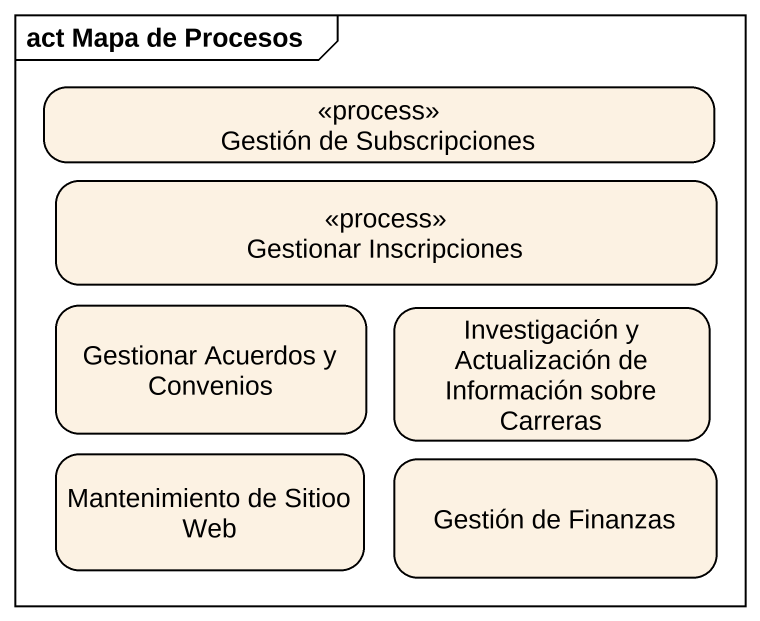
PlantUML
@startuml
mainframe act Mapa de Procesos
hide empty description
state "Gestión de Subscripciones" as Gestión_de_Subscripciones <<process>>
state "Gestionar Inscripciones" as Gestionar_Inscripciones <<process>>
state "Gestionar Acuerdos y Convenios" as Gestionar_Acuerdos_y
state "Investigación y Actualización de Información sobre Carreras" as Investigación_y
state "Mantenimiento de Sitioo Web" as Mantenimiento_de_Sitioo_Web
state "Gestión de Finanzas" as Gestión_de_Finanzas
@enduml
